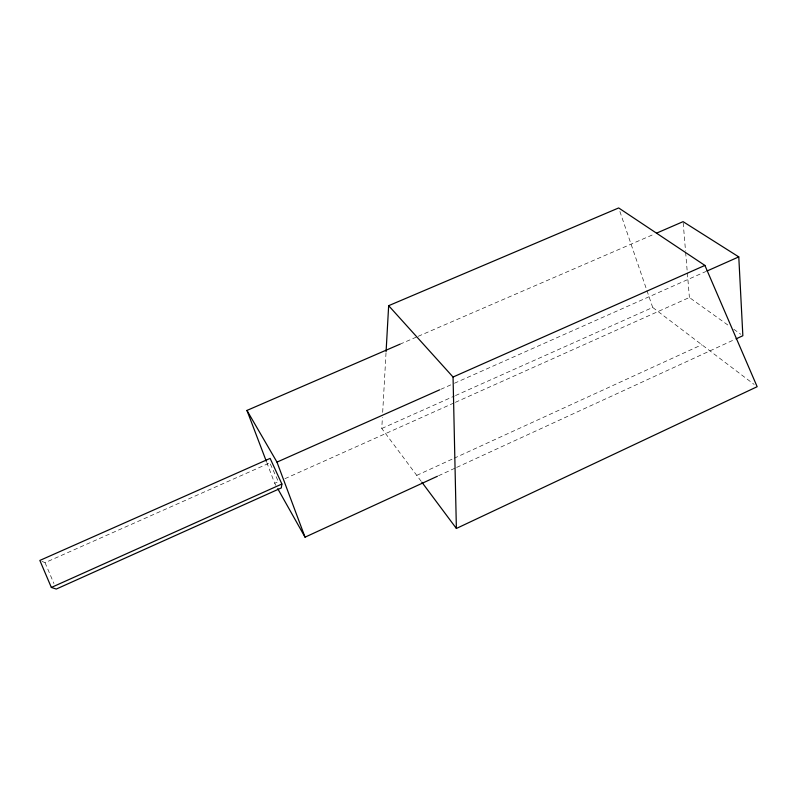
<?xml version="1.0" encoding="UTF-8"?>
<svg xmlns="http://www.w3.org/2000/svg" width="797" height="797" viewBox="0 0 797 797"><rect width="100%" height="100%" fill="white"/><g stroke="black" fill="none" stroke-linecap="round" stroke-linejoin="round"><path stroke-width="0.6" stroke-dasharray="3.98 2.99" d="M421.155 481.268L381.773 428.487L382.401 417.329M382.68 412.368L386.017 352.822M438.539 475.749L455.505 467.939M456.641 467.421L734.934 339.383M416.751 475.361L452.955 458.783M454.091 458.265L701.848 344.742M266.766 462.469L274.696 483.281L279.239 481.239M284.918 478.698L454.21 402.854M455.346 402.346L689.395 297.5L729.743 326.362M381.773 428.487L454.32 396.079M455.456 395.571L652.703 307.453L754.191 384.463M41.932 561.337L45.05 562.672L269.814 462.888M440.771 389.325L453.284 383.765M454.42 383.257L705.793 271.548M399.935 344.214L417.06 336.802M418.206 336.304L654.536 234.009M733.778 329.241L740.831 334.292M274.696 483.281L275.911 485.433M270.313 463.974L278.801 482.504M45.05 562.672L53.947 583.563M619.877 211.454L652.703 307.453M683.188 222.881L685.53 251.015M685.629 252.241L687.253 271.807M687.363 273.032L689.395 297.5"/><path stroke-width="1.2" d="M386.087 351.587L388.657 305.689L618.671 207.947L704.907 265.421L757.15 386.704L456.382 528.461L421.892 482.245M281.889 484.018L281.301 487.943L56.278 589.053L51.347 587.459L39.85 560.44L270.133 458.385L281.889 484.018L51.347 587.459M277.735 488.671L305.042 537.168L437.404 476.267M736.059 338.864L742.854 335.736L738.779 256.893L683.079 221.656L656.828 233.023M399.935 344.214L246.95 410.435L276.977 462.111L439.635 389.833M706.929 271.05L738.779 256.893M456.382 528.461L453.055 377.031L704.907 265.421M388.657 305.689L453.055 377.031M246.95 410.435L266.328 461.314M276.977 462.111L305.042 537.168"/></g></svg>
